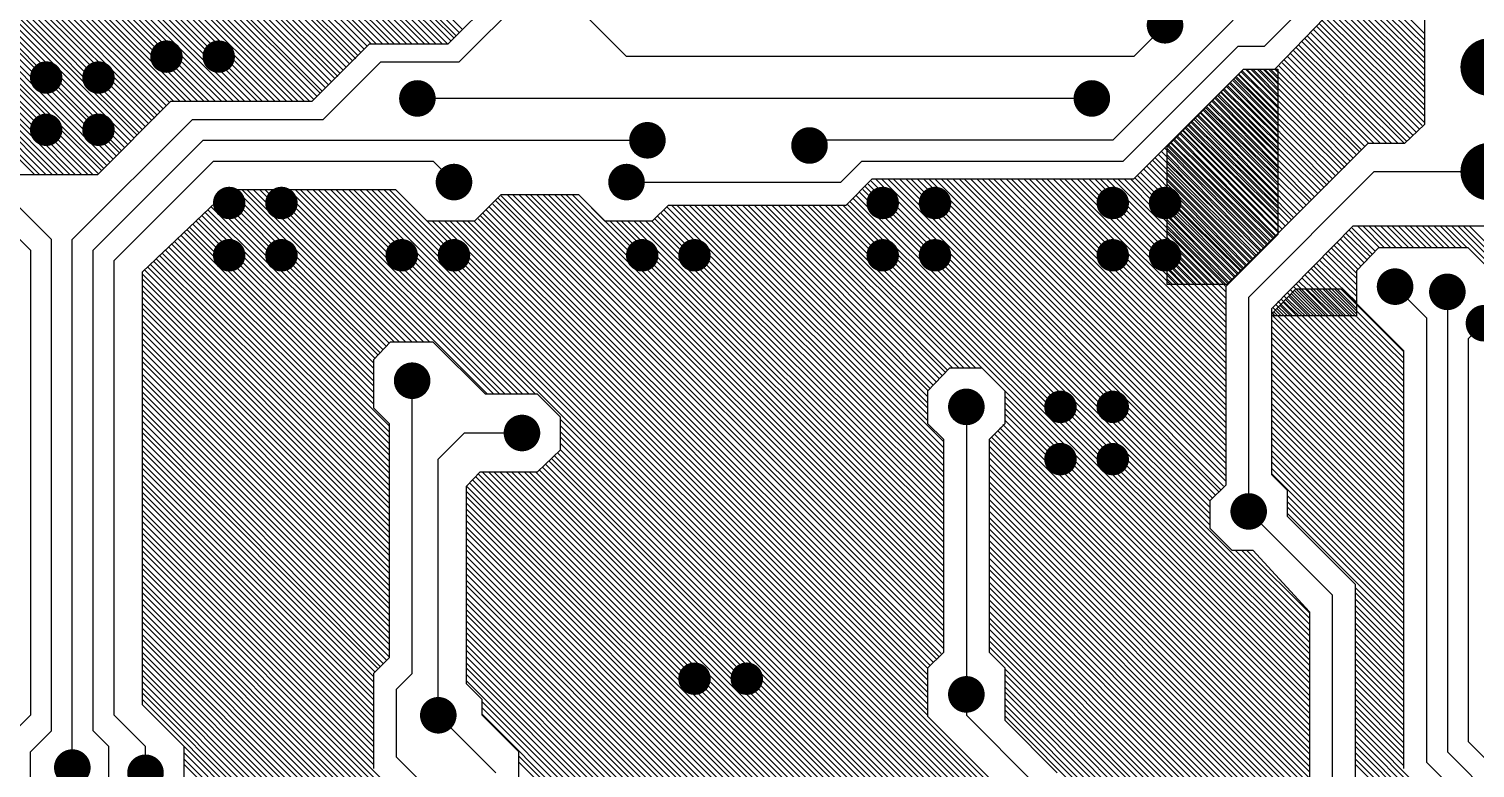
# Model space of a CAD drawing. Extents: x 295 to 953, y 10 to 290.
# Drawn here: x 774.6 to 832.5, y 162.5 to 192.1 of the extents above; entities that cross this region are included whole.
import ezdxf

# ---------------------------------------------------------------- set-up
doc = ezdxf.new("R2010")
doc.units = 0
doc.header["$LTSCALE"] = 5
doc.header["$MEASUREMENT"] = 0
doc.layers.get('0').update_dxf_attribs({"linetype": 'CONTINUOUS', "lineweight": 25})
doc.layers.add('ART02_PHO', color=2, linetype='CONTINUOUS')

msp = doc.modelspace()

# ---------------------------------------------------------------- linework, layer by layer
for points, const_width in [([(820.463, 192.29, -1), (819.729, 192.29, -1)], 0.733), ([(780.397, 191.032, -1), (779.747, 191.032, -1)], 0.65), ([(782.492, 191.032, -1), (781.843, 191.032, -1)], 0.65), ([(833.664, 190.613, -1), (832.512, 190.613, -1)], 1.153), ([(775.577, 190.194, -1), (774.927, 190.194, -1)], 0.65), ([(777.673, 190.194, -1), (777.023, 190.194, -1)], 0.65), ([(790.497, 189.356, -1), (789.764, 189.356, -1)], 0.733), ([(817.529, 189.356, -1), (816.796, 189.356, -1)], 0.733), ([(775.577, 188.099, -1), (774.927, 188.099, -1)], 0.65), ([(777.673, 188.099, -1), (777.023, 188.099, -1)], 0.65), ([(799.717, 187.679, -1), (798.984, 187.679, -1)], 0.733), ([(806.213, 187.47, -1), (805.48, 187.47, -1)], 0.733), ([(833.664, 186.422, -1), (832.512, 186.422, -1)], 1.153), ([(791.964, 186.003, -1), (791.23, 186.003, -1)], 0.733), ([(798.879, 186.003, -1), (798.146, 186.003, -1)], 0.733), ([(782.911, 185.165, -1), (782.262, 185.165, -1)], 0.65), ([(785.007, 185.165, -1), (784.357, 185.165, -1)], 0.65), ([(809.105, 185.165, -1), (808.455, 185.165, -1)], 0.65), ([(811.201, 185.165, -1), (810.551, 185.165, -1)], 0.65), ([(818.325, 185.165, -1), (817.676, 185.165, -1)], 0.65), ([(820.421, 185.165, -1), (819.771, 185.165, -1)], 0.65), ([(782.911, 183.069, -1), (782.262, 183.069, -1)], 0.65), ([(785.007, 183.069, -1), (784.357, 183.069, -1)], 0.65), ([(789.826, 183.069, -1), (789.177, 183.069, -1)], 0.65), ([(791.922, 183.069, -1), (791.272, 183.069, -1)], 0.65), ([(799.466, 183.069, -1), (798.816, 183.069, -1)], 0.65), ([(801.561, 183.069, -1), (800.912, 183.069, -1)], 0.65), ([(809.105, 183.069, -1), (808.455, 183.069, -1)], 0.65), ([(811.201, 183.069, -1), (810.551, 183.069, -1)], 0.65), ([(818.325, 183.069, -1), (817.676, 183.069, -1)], 0.65), ([(820.421, 183.069, -1), (819.771, 183.069, -1)], 0.65), ([(829.683, 181.812, -1), (828.949, 181.812, -1)], 0.733), ([(831.778, 181.603, -1), (831.045, 181.603, -1)], 0.733), ([(833.245, 180.345, -1), (832.512, 180.345, -1)], 0.733), ([(790.287, 178.04, -1), (789.554, 178.04, -1)], 0.733), ([(812.5, 176.992, -1), (811.766, 176.992, -1)], 0.733), ([(816.23, 176.992, -1), (815.58, 176.992, -1)], 0.65), ([(818.325, 176.992, -1), (817.676, 176.992, -1)], 0.65), ([(794.688, 175.945, -1), (793.955, 175.945, -1)], 0.733), ([(816.23, 174.897, -1), (815.58, 174.897, -1)], 0.65), ([(818.325, 174.897, -1), (817.676, 174.897, -1)], 0.65), ([(823.815, 172.801, -1), (823.082, 172.801, -1)], 0.733), ([(801.561, 166.096, -1), (800.912, 166.096, -1)], 0.65), ([(803.657, 166.096, -1), (803.007, 166.096, -1)], 0.65), ([(812.5, 165.467, -1), (811.766, 165.467, -1)], 0.733), ([(791.335, 164.629, -1), (790.602, 164.629, -1)], 0.733), ([(776.667, 162.533, -1), (775.933, 162.533, -1)], 0.733), ([(779.6, 162.324, -1), (778.867, 162.324, -1)], 0.733)]:
    msp.add_lwpolyline(points, format="xyb", close=True, dxfattribs=dict(const_width=const_width))
at = {"layer": 'ART02_PHO', "color": 7}
for p, q in [((774.791, 186.296), (734.306, 226.782)), ((775.001, 186.296), (734.516, 226.782)), ((775.252, 186.296), (734.767, 226.782)), ((788.747, 191.535), (765.739, 214.502)), ((788.999, 191.535), (765.864, 214.628)), ((789.208, 191.535), (765.99, 214.753)), ((789.46, 191.535), (766.158, 214.837)), ((789.711, 191.535), (766.409, 214.837)), ((789.921, 191.535), (766.619, 214.837)), ((790.172, 191.535), (766.87, 214.837)), ((790.424, 191.535), (767.122, 214.837)), ((790.633, 191.535), (767.331, 214.837)), ((790.885, 191.535), (767.541, 214.837)), ((787.993, 191.326), (765.278, 214.041)), ((788.119, 191.451), (765.403, 214.167)), ((788.286, 191.535), (765.487, 214.292)), ((788.496, 191.535), (765.613, 214.418)), ((787.867, 191.2), (765.278, 213.831)), ((787.741, 191.074), (765.278, 213.58)), ((787.658, 190.948), (765.278, 213.328)), ((787.532, 190.865), (765.278, 213.119)), ((787.406, 190.739), (765.278, 212.867)), ((787.28, 190.613), (765.278, 212.616)), ((787.155, 190.487), (765.278, 212.406)), ((787.029, 190.362), (765.278, 212.155)), ((786.945, 190.236), (765.278, 211.903)), ((786.819, 190.152), (765.278, 211.694)), ((786.694, 190.026), (765.278, 211.442)), ((786.568, 189.901), (765.278, 211.233)), ((786.442, 189.775), (765.278, 210.981)), ((786.316, 189.649), (765.278, 210.73)), ((786.233, 189.565), (765.278, 210.52)), ((786.107, 189.44), (765.278, 210.269)), ((785.981, 189.314), (765.278, 210.018)), ((785.814, 189.23), (765.278, 209.808)), ((785.604, 189.23), (765.278, 209.557)), ((785.353, 189.23), (765.278, 209.305)), ((785.143, 189.23), (765.278, 209.096)), ((784.892, 189.23), (765.278, 208.844)), ((775.504, 186.296), (757.65, 204.15)), ((775.713, 186.296), (757.86, 204.15)), ((775.965, 186.296), (758.111, 204.15)), ((799.895, 200.043), (791.346, 191.535)), ((824.077, 191.451), (831.831, 199.205)), ((776.216, 186.296), (764.23, 198.283)), ((776.426, 186.296), (764.439, 198.283)), ((776.677, 186.296), (764.691, 198.283)), ((776.929, 186.296), (764.942, 198.283)), ((777.138, 186.296), (765.152, 198.283)), ((777.348, 186.338), (765.403, 198.283)), ((777.473, 186.464), (765.655, 198.283)), ((777.557, 186.548), (765.864, 198.283)), ((777.683, 186.674), (766.116, 198.283)), ((779.485, 188.476), (769.636, 198.283)), ((779.611, 188.56), (769.762, 198.408)), ((779.695, 188.685), (769.888, 198.534)), ((779.82, 188.811), (770.013, 198.66)), ((779.946, 188.937), (770.181, 198.702)), ((780.072, 189.063), (770.433, 198.702)), ((791.807, 190.823), (799.77, 198.786)), ((778.898, 187.889), (769.05, 197.696)), ((778.982, 187.973), (769.175, 197.822)), ((779.108, 188.099), (769.301, 197.947)), ((779.234, 188.224), (769.385, 198.073)), ((779.359, 188.35), (769.511, 198.199)), ((777.809, 186.799), (767.415, 197.235)), ((777.934, 186.925), (767.625, 197.235)), ((778.06, 187.051), (767.876, 197.235)), ((778.186, 187.177), (768.128, 197.235)), ((778.27, 187.26), (768.337, 197.235)), ((778.395, 187.386), (768.589, 197.235)), ((778.521, 187.512), (768.672, 197.361)), ((778.647, 187.638), (768.798, 197.486)), ((778.773, 187.763), (768.924, 197.57)), ((791.932, 192.122), (787.532, 196.523)), ((784.64, 189.23), (777.851, 196.02)), ((791.136, 191.535), (786.275, 196.397)), ((791.346, 191.535), (786.484, 196.397)), ((791.471, 191.661), (786.736, 196.397)), ((791.597, 191.787), (786.945, 196.397)), ((791.681, 191.87), (787.197, 196.397)), ((791.807, 191.996), (787.448, 196.397)), ((784.431, 189.23), (777.851, 195.81)), ((784.179, 189.23), (777.851, 195.559)), ((824.496, 190.529), (829.148, 195.349)), ((783.928, 189.23), (777.851, 195.307)), ((783.718, 189.23), (777.851, 195.098)), ((783.467, 189.23), (777.851, 194.846)), ((775.462, 183.698), (764.565, 194.595)), ((782.754, 189.23), (777.725, 194.217)), ((783.215, 189.23), (777.851, 194.595)), ((783.006, 189.23), (777.851, 194.385)), ((830.49, 191.703), (828.017, 194.176)), ((830.49, 191.954), (828.143, 194.301)), ((764.146, 193.756), (774.624, 183.279)), ((780.198, 189.188), (775.713, 193.673)), ((780.365, 189.23), (775.923, 193.673)), ((780.617, 189.23), (776.174, 193.673)), ((780.868, 189.23), (776.426, 193.673)), ((781.078, 189.23), (776.635, 193.673)), ((781.329, 189.23), (776.887, 193.673)), ((781.581, 189.23), (777.138, 193.673)), ((781.79, 189.23), (777.264, 193.756)), ((782.042, 189.23), (777.39, 193.882)), ((782.293, 189.23), (777.473, 194.008)), ((782.503, 189.23), (777.599, 194.134)), ((830.49, 190.781), (827.556, 193.673)), ((830.49, 190.99), (827.682, 193.798)), ((830.49, 191.242), (827.765, 193.924)), ((830.49, 191.493), (827.891, 194.05)), ((830.49, 189.607), (826.969, 193.086)), ((830.49, 189.817), (827.095, 193.212)), ((830.49, 190.068), (827.221, 193.337)), ((830.49, 190.278), (827.304, 193.463)), ((830.49, 190.529), (827.43, 193.589)), ((798.512, 191.032), (796.626, 192.918)), ((822.82, 192.499), (818, 187.679)), ((830.49, 188.392), (826.382, 192.499)), ((830.49, 188.643), (826.508, 192.583)), ((830.49, 188.895), (826.634, 192.709)), ((830.49, 189.104), (826.76, 192.834)), ((830.49, 189.356), (826.843, 192.96)), ((830.49, 192.499), (830.49, 188.308)), ((820.096, 192.29), (818.839, 191.032)), ((829.903, 187.763), (825.796, 191.87)), ((830.029, 187.889), (825.921, 191.996)), ((830.154, 188.015), (826.047, 192.122)), ((830.28, 188.141), (826.173, 192.248)), ((830.406, 188.266), (826.257, 192.373)), ((788.202, 191.535), (785.897, 189.23)), ((791.346, 191.535), (788.202, 191.535)), ((818.42, 186.841), (823.03, 191.451)), ((823.03, 191.451), (824.077, 191.451)), ((828.981, 187.554), (825.251, 191.284)), ((829.19, 187.554), (825.335, 191.409)), ((829.442, 187.554), (825.46, 191.493)), ((829.693, 187.554), (825.586, 191.619)), ((829.777, 187.638), (825.712, 191.745)), ((786.358, 188.518), (788.663, 190.823)), ((788.663, 190.823), (791.807, 190.823)), ((818.839, 191.032), (798.512, 191.032)), ((828.101, 187.428), (824.79, 190.781)), ((828.268, 187.554), (824.874, 190.907)), ((828.478, 187.554), (824.999, 191.032)), ((828.729, 187.554), (825.125, 191.158)), ((818.839, 186.129), (823.239, 190.529)), ((820.18, 187.428), (823.239, 190.529)), ((824.622, 188.518), (822.904, 190.194)), ((826.927, 186.255), (822.946, 190.236)), ((824.622, 188.727), (823.03, 190.32)), ((827.053, 186.38), (823.072, 190.32)), ((824.622, 188.979), (823.155, 190.404)), ((827.179, 186.506), (823.197, 190.446)), ((823.239, 190.529), (824.496, 190.529)), ((823.239, 190.529), (824.622, 190.529)), ((824.622, 189.23), (823.323, 190.529)), ((827.304, 186.59), (823.365, 190.529)), ((824.622, 189.44), (823.533, 190.529)), ((827.388, 186.716), (823.616, 190.529)), ((824.622, 189.691), (823.784, 190.529)), ((827.514, 186.841), (823.868, 190.529)), ((824.622, 189.943), (824.035, 190.529)), ((827.64, 186.967), (824.077, 190.529)), ((824.622, 190.152), (824.245, 190.529)), ((827.765, 187.093), (824.329, 190.529)), ((824.622, 190.404), (824.496, 190.529)), ((827.891, 187.218), (824.538, 190.529)), ((824.622, 190.529), (824.622, 183.908)), ((827.975, 187.302), (824.664, 190.655)), ((824.622, 187.302), (822.317, 189.607)), ((826.341, 185.668), (822.359, 189.607)), ((824.622, 187.554), (822.443, 189.691)), ((826.466, 185.794), (822.485, 189.733)), ((824.622, 187.805), (822.569, 189.817)), ((826.592, 185.877), (822.611, 189.859)), ((824.622, 188.015), (822.694, 189.943)), ((826.676, 186.003), (822.736, 189.985)), ((824.622, 188.266), (822.82, 190.068)), ((826.802, 186.129), (822.862, 190.11)), ((780.24, 189.23), (777.306, 186.296)), ((785.897, 189.23), (780.24, 189.23)), ((817.162, 189.356), (790.13, 189.356)), ((824.622, 186.129), (821.73, 188.979)), ((825.754, 185.081), (821.772, 189.021)), ((824.622, 186.38), (821.856, 189.104)), ((825.88, 185.207), (821.898, 189.146)), ((824.622, 186.59), (821.982, 189.23)), ((825.963, 185.291), (822.024, 189.272)), ((824.622, 186.841), (822.108, 189.356)), ((826.089, 185.416), (822.15, 189.398)), ((824.622, 187.093), (822.191, 189.482)), ((826.215, 185.542), (822.233, 189.524)), ((776.3, 183.698), (781.12, 188.518)), ((781.12, 188.518), (786.358, 188.518)), ((824.622, 184.955), (821.144, 188.392)), ((825.167, 184.494), (821.186, 188.434)), ((824.622, 185.165), (821.269, 188.518)), ((825.251, 184.578), (821.311, 188.56)), ((824.622, 185.416), (821.395, 188.643)), ((825.377, 184.704), (821.437, 188.685)), ((825.502, 184.83), (821.521, 188.811)), ((824.622, 185.668), (821.521, 188.769)), ((824.622, 185.877), (821.605, 188.895)), ((825.628, 184.955), (821.647, 188.937)), ((824.538, 183.824), (820.557, 187.805)), ((824.538, 183.866), (820.599, 187.847)), ((824.622, 183.991), (820.683, 187.931)), ((824.664, 183.991), (820.725, 187.973)), ((824.79, 184.117), (820.808, 188.099)), ((824.622, 184.243), (820.808, 188.057)), ((824.622, 184.494), (820.892, 188.182)), ((824.916, 184.243), (820.934, 188.224)), ((824.622, 184.704), (821.018, 188.266)), ((825.041, 184.369), (821.06, 188.308)), ((830.49, 188.308), (829.693, 187.554)), ((777.138, 183.279), (781.539, 187.679)), ((781.539, 187.679), (799.35, 187.679)), ((806.056, 187.679), (805.847, 187.47)), ((818, 187.679), (806.056, 187.679)), ((823.91, 183.237), (819.97, 187.218)), ((824.035, 183.363), (820.096, 187.344)), ((824.161, 183.488), (820.18, 187.47)), ((820.18, 181.896), (820.18, 187.428)), ((824.077, 183.405), (820.18, 187.344)), ((824.203, 183.53), (820.222, 187.512)), ((824.287, 183.614), (820.305, 187.596)), ((824.329, 183.656), (820.347, 187.596)), ((824.413, 183.74), (820.431, 187.679)), ((824.455, 183.782), (820.473, 187.721)), ((828.226, 187.554), (822.569, 181.896)), ((829.693, 187.554), (828.226, 187.554)), ((777.976, 182.86), (781.958, 186.841)), ((781.958, 186.841), (790.759, 186.841)), ((790.759, 186.841), (791.597, 186.003)), ((807.104, 186.003), (807.942, 186.841)), ((807.942, 186.841), (818.42, 186.841)), ((823.449, 182.776), (819.467, 186.757)), ((823.574, 182.902), (819.593, 186.883)), ((823.7, 183.027), (819.719, 186.967)), ((823.826, 183.153), (819.844, 187.093)), ((823.952, 183.279), (820.18, 187.093)), ((823.826, 183.153), (820.18, 186.841)), ((777.306, 186.296), (774.204, 186.296)), ((807.313, 185.081), (808.361, 186.129)), ((808.361, 186.129), (818.839, 186.129)), ((821.898, 172.718), (808.487, 186.129)), ((821.898, 172.969), (808.738, 186.129)), ((821.898, 173.221), (808.99, 186.129)), ((821.982, 173.346), (809.199, 186.129)), ((822.108, 173.472), (809.451, 186.129)), ((822.233, 173.598), (809.702, 186.129)), ((822.317, 173.682), (809.912, 186.129)), ((822.443, 173.807), (810.163, 186.129)), ((822.527, 174.017), (810.415, 186.129)), ((822.527, 174.226), (810.624, 186.129)), ((822.527, 174.478), (810.876, 186.129)), ((822.527, 174.729), (811.127, 186.129)), ((822.527, 174.939), (811.337, 186.129)), ((822.527, 175.19), (811.588, 186.129)), ((822.527, 175.442), (811.84, 186.129)), ((822.527, 175.651), (812.049, 186.129)), ((822.527, 175.903), (812.301, 186.129)), ((822.527, 176.154), (812.552, 186.129)), ((822.527, 176.364), (812.762, 186.129)), ((822.527, 176.615), (813.013, 186.129)), ((822.527, 176.867), (813.223, 186.129)), ((822.527, 177.076), (813.474, 186.129)), ((822.527, 177.328), (813.726, 186.129)), ((822.527, 177.579), (813.935, 186.129)), ((822.527, 177.789), (814.187, 186.129)), ((822.527, 178.04), (814.438, 186.129)), ((822.527, 178.292), (814.648, 186.129)), ((822.527, 178.501), (814.899, 186.129)), ((822.527, 178.753), (815.151, 186.129)), ((822.527, 178.962), (815.36, 186.129)), ((822.527, 179.214), (815.612, 186.129)), ((822.527, 179.465), (815.863, 186.129)), ((822.527, 179.675), (816.073, 186.129)), ((822.527, 179.926), (816.324, 186.129)), ((822.527, 180.178), (816.575, 186.129)), ((822.527, 180.387), (816.785, 186.129)), ((822.527, 180.639), (817.036, 186.129)), ((822.527, 180.89), (817.288, 186.129)), ((822.527, 181.1), (817.498, 186.129)), ((822.527, 181.351), (817.749, 186.129)), ((822.527, 181.603), (818, 186.129)), ((822.527, 181.812), (818.21, 186.129)), ((822.611, 181.938), (818.461, 186.129)), ((822.736, 182.064), (818.713, 186.129)), ((822.862, 182.189), (818.881, 186.171)), ((822.988, 182.315), (819.006, 186.255)), ((823.113, 182.441), (819.132, 186.38)), ((823.197, 182.525), (819.258, 186.506)), ((823.323, 182.65), (819.383, 186.632)), ((823.742, 183.069), (820.18, 186.632)), ((823.616, 182.944), (820.18, 186.38)), ((823.491, 182.818), (820.18, 186.129)), ((823.449, 181.393), (828.478, 186.422)), ((828.478, 186.422), (833.088, 186.422)), ((779.108, 182.399), (782.586, 185.71)), ((788.747, 179.297), (782.461, 185.584)), ((788.873, 179.423), (782.586, 185.71)), ((782.586, 185.71), (789.25, 185.71)), ((788.999, 179.549), (782.838, 185.71)), ((789.208, 179.591), (783.089, 185.71)), ((789.418, 179.591), (783.299, 185.71)), ((789.669, 179.591), (783.55, 185.71)), ((789.921, 179.591), (783.802, 185.71)), ((790.13, 179.591), (784.011, 185.71)), ((790.382, 179.591), (784.263, 185.71)), ((790.633, 179.591), (784.514, 185.71)), ((792.938, 177.495), (784.724, 185.71)), ((793.19, 177.495), (784.975, 185.71)), ((793.441, 177.495), (785.227, 185.71)), ((793.651, 177.495), (785.436, 185.71)), ((793.902, 177.495), (785.688, 185.71)), ((794.154, 177.495), (785.939, 185.71)), ((794.363, 177.495), (786.149, 185.71)), ((794.615, 177.495), (786.4, 185.71)), ((794.866, 177.495), (786.652, 185.71)), ((813.935, 158.636), (786.861, 185.71)), ((813.935, 158.887), (787.113, 185.71)), ((813.935, 159.139), (787.364, 185.71)), ((813.935, 159.348), (787.574, 185.71)), ((813.935, 159.6), (787.825, 185.71)), ((813.935, 159.851), (788.077, 185.71)), ((813.935, 160.061), (788.286, 185.71)), ((813.935, 160.312), (788.538, 185.71)), ((813.935, 160.564), (788.789, 185.71)), ((813.935, 160.773), (788.999, 185.71)), ((789.25, 185.71), (790.507, 184.452)), ((792.435, 184.452), (793.483, 185.5)), ((793.483, 185.5), (796.584, 185.5)), ((811.211, 168.024), (793.735, 185.5)), ((811.211, 168.233), (793.944, 185.5)), ((811.211, 168.485), (794.196, 185.5)), ((811.211, 168.736), (794.447, 185.5)), ((811.211, 168.946), (794.657, 185.5)), ((811.211, 169.197), (794.908, 185.5)), ((811.211, 169.449), (795.159, 185.5)), ((811.211, 169.658), (795.369, 185.5)), ((811.211, 169.91), (795.62, 185.5)), ((811.211, 170.161), (795.872, 185.5)), ((811.211, 170.371), (796.081, 185.5)), ((811.211, 170.622), (796.333, 185.5)), ((811.211, 170.874), (796.584, 185.5)), ((796.584, 185.5), (797.632, 184.452)), ((798.512, 186.003), (807.104, 186.003)), ((825.88, 167.563), (807.858, 185.584)), ((825.88, 167.814), (807.984, 185.71)), ((825.88, 168.024), (808.068, 185.835)), ((821.898, 172.257), (808.193, 185.919)), ((821.898, 172.508), (808.319, 186.045)), ((823.365, 182.692), (820.18, 185.919)), ((823.239, 182.566), (820.18, 185.668)), ((788.37, 178.543), (781.874, 184.997)), ((788.37, 178.753), (782, 185.123)), ((788.412, 178.962), (782.125, 185.249)), ((788.538, 179.088), (782.251, 185.333)), ((788.622, 179.172), (782.377, 185.458)), ((811.043, 166.976), (793.022, 184.997)), ((811.127, 167.102), (793.148, 185.123)), ((811.211, 167.311), (793.274, 185.249)), ((811.211, 167.521), (793.357, 185.374)), ((811.211, 167.772), (793.483, 185.458)), ((799.56, 184.452), (800.189, 185.081)), ((811.211, 173.933), (800.147, 184.997)), ((800.189, 185.081), (807.313, 185.081)), ((811.211, 174.184), (800.314, 185.081)), ((811.211, 174.394), (800.524, 185.081)), ((811.211, 174.645), (800.775, 185.081)), ((811.211, 174.897), (801.027, 185.081)), ((811.211, 175.106), (801.236, 185.081)), ((811.211, 175.358), (801.488, 185.081)), ((811.211, 175.609), (801.739, 185.081)), ((810.582, 176.448), (801.949, 185.081)), ((810.582, 176.699), (802.2, 185.081)), ((810.582, 176.951), (802.452, 185.081)), ((810.582, 177.16), (802.661, 185.081)), ((810.582, 177.412), (802.913, 185.081)), ((810.582, 177.663), (803.164, 185.081)), ((810.666, 177.747), (803.374, 185.081)), ((810.792, 177.873), (803.625, 185.081)), ((810.918, 177.998), (803.877, 185.081)), ((811.043, 178.124), (804.086, 185.081)), ((811.169, 178.25), (804.338, 185.081)), ((811.295, 178.375), (804.589, 185.081)), ((811.379, 178.459), (804.799, 185.081)), ((811.588, 178.543), (805.05, 185.081)), ((811.84, 178.543), (805.302, 185.081)), ((812.049, 178.543), (805.511, 185.081)), ((812.301, 178.543), (805.763, 185.081)), ((812.51, 178.543), (805.972, 185.081)), ((812.762, 178.543), (806.224, 185.081)), ((825.88, 165.677), (806.475, 185.081)), ((825.88, 165.928), (806.685, 185.081)), ((825.88, 166.138), (806.936, 185.081)), ((825.88, 166.389), (807.188, 185.081)), ((825.88, 166.641), (807.355, 185.123)), ((825.88, 166.85), (807.481, 185.207)), ((825.88, 167.102), (807.607, 185.333)), ((825.88, 167.311), (807.732, 185.458)), ((823.155, 182.441), (820.18, 185.416)), ((823.03, 182.357), (820.18, 185.207)), ((822.904, 182.231), (820.18, 184.955)), ((788.37, 177.118), (781.12, 184.327)), ((788.37, 177.328), (781.245, 184.452)), ((788.37, 177.579), (781.371, 184.536)), ((788.37, 177.831), (781.497, 184.662)), ((788.37, 178.04), (781.623, 184.788)), ((788.37, 178.292), (781.748, 184.872)), ((813.935, 161.025), (790.507, 184.452)), ((790.507, 184.452), (792.435, 184.452)), ((810.582, 164.629), (790.717, 184.452)), ((810.582, 164.839), (790.968, 184.452)), ((810.582, 165.09), (791.22, 184.452)), ((810.582, 165.341), (791.429, 184.452)), ((810.582, 165.551), (791.681, 184.452)), ((810.582, 165.802), (791.932, 184.452)), ((810.582, 166.054), (792.142, 184.452)), ((810.582, 166.263), (792.393, 184.452)), ((810.582, 166.515), (792.561, 184.536)), ((810.666, 166.641), (792.645, 184.662)), ((810.792, 166.766), (792.771, 184.746)), ((810.918, 166.892), (792.896, 184.872)), ((797.632, 184.452), (799.56, 184.452)), ((811.211, 171.083), (797.842, 184.452)), ((811.211, 171.335), (798.093, 184.452)), ((811.211, 171.586), (798.303, 184.452)), ((811.211, 171.796), (798.554, 184.452)), ((811.211, 172.047), (798.806, 184.452)), ((811.211, 172.299), (799.015, 184.452)), ((811.211, 172.508), (799.267, 184.452)), ((811.211, 172.76), (799.518, 184.452)), ((811.211, 173.011), (799.644, 184.536)), ((811.211, 173.221), (799.77, 184.62)), ((811.211, 173.472), (799.895, 184.746)), ((811.211, 173.723), (800.021, 184.872)), ((822.778, 182.105), (820.18, 184.704)), ((822.652, 181.98), (820.18, 184.494)), ((788.999, 175.274), (780.533, 183.74)), ((788.999, 175.526), (780.659, 183.866)), ((788.999, 175.777), (780.784, 183.991)), ((788.999, 175.987), (780.91, 184.075)), ((788.999, 176.238), (780.994, 184.201)), ((822.527, 181.896), (820.18, 184.243)), ((822.275, 181.896), (820.18, 184.033)), ((822.066, 181.896), (820.18, 183.782)), ((824.622, 183.908), (822.527, 181.812)), ((824.371, 180.932), (827.64, 184.243)), ((828.185, 182.902), (827.263, 183.824)), ((828.31, 183.027), (827.346, 183.95)), ((828.394, 183.111), (827.472, 184.075)), ((828.52, 183.237), (827.598, 184.159)), ((827.64, 184.243), (839.165, 184.243)), ((828.687, 183.363), (827.807, 184.243)), ((828.897, 183.363), (828.017, 184.243)), ((829.148, 183.363), (828.268, 184.243)), ((829.358, 183.363), (828.478, 184.243)), ((829.609, 183.363), (828.729, 184.243)), ((829.861, 183.363), (828.981, 184.243)), ((830.071, 183.363), (829.19, 184.243)), ((830.322, 183.363), (829.442, 184.243)), ((830.573, 183.363), (829.693, 184.243)), ((830.783, 183.363), (829.903, 184.243)), ((831.034, 183.363), (830.154, 184.243)), ((831.286, 183.363), (830.406, 184.243)), ((831.495, 183.363), (830.615, 184.243)), ((831.747, 183.363), (830.867, 184.243)), ((831.998, 183.363), (831.118, 184.243)), ((832.208, 183.363), (831.328, 184.243)), ((840.632, 175.19), (831.579, 184.243)), ((840.883, 175.19), (831.831, 184.243)), ((841.093, 175.19), (832.04, 184.243)), ((841.344, 175.19), (832.292, 184.243)), ((774.624, 183.279), (774.624, 164.629)), ((775.462, 164), (775.462, 183.698)), ((776.3, 162.533), (776.3, 183.698)), ((777.138, 164), (777.138, 183.279)), ((788.999, 174.352), (780.03, 183.279)), ((788.999, 174.562), (780.156, 183.405)), ((788.999, 174.813), (780.281, 183.53)), ((788.999, 175.065), (780.407, 183.614)), ((821.814, 181.896), (820.18, 183.53)), ((821.563, 181.896), (820.18, 183.321)), ((827.765, 182.147), (826.634, 183.237)), ((827.765, 182.357), (826.76, 183.363)), ((827.807, 182.525), (826.885, 183.447)), ((827.933, 182.65), (827.011, 183.572)), ((828.059, 182.776), (827.137, 183.698)), ((828.646, 183.363), (827.765, 182.441)), ((832.25, 183.363), (828.646, 183.363)), ((836.106, 179.507), (832.25, 183.363)), ((777.976, 164.629), (777.976, 182.86)), ((788.999, 172.927), (779.317, 182.608)), ((788.999, 173.137), (779.443, 182.692)), ((788.999, 173.388), (779.569, 182.818)), ((788.999, 173.64), (779.653, 182.944)), ((788.999, 173.849), (779.779, 183.069)), ((788.999, 174.101), (779.904, 183.153)), ((821.353, 181.896), (820.18, 183.069)), ((821.102, 181.896), (820.18, 182.818)), ((820.85, 181.896), (820.18, 182.608)), ((827.765, 180.932), (826.047, 182.65)), ((827.765, 181.183), (826.173, 182.734)), ((827.765, 181.435), (826.299, 182.86)), ((827.765, 181.644), (826.424, 182.986)), ((827.765, 181.896), (826.55, 183.111)), ((779.108, 165.048), (779.108, 182.399)), ((788.999, 172.424), (779.108, 182.315)), ((788.999, 172.215), (779.108, 182.105)), ((788.999, 172.676), (779.192, 182.483)), ((820.641, 181.896), (820.18, 182.357)), ((820.389, 181.896), (820.18, 182.105)), ((826.885, 180.639), (825.46, 182.022)), ((827.137, 180.639), (825.586, 182.147)), ((827.346, 180.639), (825.712, 182.273)), ((827.598, 180.639), (825.838, 182.399)), ((827.765, 180.722), (825.963, 182.525)), ((827.765, 182.441), (827.765, 180.639)), ((788.999, 171.963), (779.108, 181.854)), ((788.999, 171.754), (779.108, 181.644)), ((822.569, 181.896), (820.18, 181.896)), ((822.527, 181.812), (822.527, 173.849)), ((824.371, 180.722), (825.335, 181.728)), ((825.712, 180.639), (824.874, 181.435)), ((825.921, 180.639), (824.999, 181.561)), ((829.651, 176.825), (825.041, 181.435)), ((826.173, 180.639), (825.125, 181.686)), ((829.651, 177.076), (825.167, 181.519)), ((826.424, 180.639), (825.251, 181.812)), ((829.651, 177.328), (825.293, 181.644)), ((826.634, 180.639), (825.335, 181.938)), ((825.335, 181.728), (827.179, 181.728)), ((829.651, 177.537), (825.46, 181.728)), ((829.651, 177.789), (825.712, 181.728)), ((829.651, 178.04), (825.921, 181.728)), ((829.651, 178.25), (826.173, 181.728)), ((829.651, 178.501), (826.424, 181.728)), ((829.651, 178.753), (826.634, 181.728)), ((829.651, 178.962), (826.885, 181.728)), ((829.651, 179.214), (827.137, 181.728)), ((827.179, 181.728), (829.651, 179.256)), ((829.316, 181.812), (830.573, 180.555)), ((831.412, 181.603), (831.412, 163.162)), ((788.999, 171.502), (779.108, 181.393)), ((788.999, 171.251), (779.108, 181.142)), ((788.999, 171.041), (779.108, 180.932)), ((823.449, 172.801), (823.449, 181.393)), ((824.371, 180.639), (824.371, 180.932)), ((824.748, 180.639), (824.413, 180.974)), ((824.999, 180.639), (824.538, 181.1)), ((829.651, 175.903), (824.58, 180.932)), ((825.209, 180.639), (824.622, 181.225)), ((829.651, 176.112), (824.706, 181.058)), ((825.46, 180.639), (824.748, 181.309)), ((829.651, 176.364), (824.832, 181.183)), ((829.651, 176.615), (824.916, 181.309)), ((788.999, 170.79), (779.108, 180.681)), ((788.999, 170.538), (779.108, 180.429)), ((824.496, 180.639), (824.371, 180.806)), ((824.371, 174.268), (824.371, 180.722)), ((829.651, 175.4), (824.371, 180.681)), ((827.765, 180.639), (824.371, 180.639)), ((829.651, 175.19), (824.371, 180.471)), ((829.651, 175.651), (824.455, 180.806)), ((830.573, 180.555), (830.573, 162.743)), ((832.878, 180.345), (832.25, 179.717)), ((788.999, 170.329), (779.108, 180.22)), ((788.999, 170.077), (779.108, 179.968)), ((788.999, 169.826), (779.108, 179.717)), ((829.651, 174.939), (824.371, 180.22)), ((829.651, 174.687), (824.371, 179.968)), ((829.651, 174.478), (824.371, 179.759)), ((832.25, 179.717), (832.25, 163.581)), ((788.999, 169.616), (779.108, 179.507)), ((788.999, 169.365), (779.108, 179.256)), ((789.041, 179.591), (788.37, 178.878)), ((790.759, 179.591), (789.041, 179.591)), ((792.854, 177.495), (790.759, 179.591)), ((829.651, 174.226), (824.371, 179.507)), ((829.651, 173.975), (824.371, 179.256)), ((829.651, 179.256), (829.651, 162.492)), ((788.999, 169.113), (779.108, 179.004)), ((788.999, 168.904), (779.108, 178.795)), ((788.999, 168.652), (779.108, 178.543)), ((788.37, 178.878), (788.37, 176.951)), ((811.462, 178.543), (810.582, 177.621)), ((812.762, 178.543), (811.462, 178.543)), ((813.684, 177.621), (812.762, 178.543)), ((829.651, 173.765), (824.371, 179.046)), ((829.651, 173.514), (824.371, 178.795)), ((829.651, 173.262), (824.371, 178.543)), ((788.999, 168.401), (779.108, 178.292)), ((788.999, 168.191), (779.108, 178.082)), ((789.921, 166.305), (789.921, 178.04)), ((829.651, 173.053), (824.371, 178.334)), ((829.651, 172.801), (824.371, 178.082)), ((788.999, 167.94), (779.108, 177.831)), ((788.999, 167.688), (779.108, 177.579)), ((788.999, 167.479), (779.108, 177.37)), ((794.95, 177.495), (792.854, 177.495)), ((795.872, 176.573), (794.95, 177.495)), ((810.582, 177.621), (810.582, 176.322)), ((825.88, 165.425), (813.684, 177.621)), ((813.684, 176.322), (813.684, 177.621)), ((825.88, 165.216), (813.684, 177.412)), ((829.651, 172.55), (824.371, 177.831)), ((829.651, 172.34), (824.371, 177.621)), ((829.651, 172.089), (824.371, 177.37)), ((788.999, 167.227), (779.108, 177.118)), ((788.999, 166.976), (779.108, 176.867)), ((788.37, 176.951), (788.999, 176.322)), ((812.133, 176.992), (812.133, 165.467)), ((825.88, 164.964), (813.684, 177.16)), ((825.88, 164.713), (813.684, 176.909)), ((829.651, 171.838), (824.371, 177.118)), ((829.651, 171.628), (824.371, 176.909)), ((788.873, 166.85), (779.108, 176.657)), ((788.747, 166.724), (779.108, 176.406)), ((788.999, 176.322), (788.999, 166.934)), ((795.872, 175.274), (795.872, 176.573)), ((813.935, 158.426), (795.872, 176.49)), ((813.935, 158.175), (795.872, 176.238)), ((810.582, 176.322), (811.211, 175.693)), ((813.055, 175.693), (813.684, 176.322)), ((825.88, 164), (813.6, 176.28)), ((825.88, 164.503), (813.684, 176.699)), ((825.88, 164.252), (813.684, 176.448)), ((829.651, 171.377), (824.371, 176.657)), ((829.651, 171.167), (824.371, 176.448)), ((788.622, 166.599), (779.108, 176.154)), ((788.538, 166.515), (779.108, 175.945)), ((788.412, 166.389), (779.108, 175.693)), ((790.968, 174.897), (792.016, 175.945)), ((792.016, 175.945), (794.321, 175.945)), ((813.935, 157.923), (795.872, 175.987)), ((813.935, 157.714), (795.872, 175.777)), ((811.211, 175.693), (811.211, 167.144)), ((813.055, 167.144), (813.055, 175.693)), ((825.88, 162.827), (813.055, 175.651)), ((825.88, 163.078), (813.139, 175.777)), ((825.88, 163.288), (813.265, 175.903)), ((825.88, 163.539), (813.39, 176.029)), ((825.88, 163.791), (813.474, 176.154)), ((829.651, 170.915), (824.371, 176.196)), ((829.651, 170.664), (824.371, 175.945)), ((829.651, 170.454), (824.371, 175.735)), ((788.37, 166.18), (779.108, 175.442)), ((788.37, 165.97), (779.108, 175.232)), ((794.95, 174.394), (795.872, 175.274)), ((813.935, 157.001), (795.746, 175.148)), ((813.935, 157.462), (795.872, 175.526)), ((813.935, 157.211), (795.872, 175.274)), ((825.88, 162.575), (813.055, 175.4)), ((825.88, 162.366), (813.055, 175.19)), ((829.651, 170.203), (824.371, 175.484)), ((829.651, 169.952), (824.371, 175.232)), ((788.37, 165.719), (779.108, 174.981)), ((788.37, 165.467), (779.108, 174.729)), ((788.37, 165.258), (779.108, 174.52)), ((790.968, 164.629), (790.968, 174.897)), ((813.935, 155.786), (795.159, 174.562)), ((813.935, 156.037), (795.285, 174.687)), ((813.935, 156.289), (795.411, 174.813)), ((813.935, 156.498), (795.495, 174.939)), ((813.935, 156.75), (795.62, 175.023)), ((825.88, 162.114), (813.055, 174.939)), ((825.88, 161.863), (813.055, 174.687)), ((825.88, 161.653), (813.055, 174.478)), ((829.651, 169.742), (824.371, 175.023)), ((829.651, 169.491), (824.371, 174.771)), ((829.651, 169.239), (824.371, 174.52)), ((788.37, 165.006), (779.108, 174.268)), ((788.37, 164.755), (779.108, 174.017)), ((792.1, 173.807), (792.645, 174.394)), ((813.935, 152.266), (792.226, 173.933)), ((813.935, 152.475), (792.352, 174.059)), ((813.935, 152.727), (792.477, 174.184)), ((813.935, 152.978), (792.561, 174.31)), ((792.645, 174.394), (794.95, 174.394)), ((813.935, 153.188), (792.729, 174.394)), ((813.935, 153.439), (792.98, 174.394)), ((813.935, 153.69), (793.19, 174.394)), ((813.935, 153.9), (793.441, 174.394)), ((813.935, 154.151), (793.693, 174.394)), ((813.935, 154.403), (793.902, 174.394)), ((813.935, 154.613), (794.154, 174.394)), ((813.935, 154.864), (794.405, 174.394)), ((813.935, 155.074), (794.615, 174.394)), ((813.935, 155.325), (794.866, 174.394)), ((813.935, 155.576), (795.034, 174.436)), ((825.88, 161.402), (813.055, 174.226)), ((825.88, 161.15), (813.055, 173.975)), ((829.651, 169.03), (824.371, 174.31)), ((824.999, 173.64), (824.371, 174.268)), ((788.37, 164.545), (779.108, 173.807)), ((788.37, 164.294), (779.108, 173.556)), ((788.37, 164.084), (779.108, 173.346)), ((813.935, 152.014), (792.1, 173.807)), ((792.1, 165.886), (792.1, 173.807)), ((813.935, 151.763), (792.1, 173.598)), ((813.935, 151.553), (792.1, 173.388)), ((825.88, 160.941), (813.055, 173.765)), ((825.88, 160.689), (813.055, 173.514)), ((822.527, 173.849), (821.898, 173.221)), ((824.999, 172.592), (824.999, 173.64)), ((829.651, 168.778), (824.999, 173.43)), ((788.37, 163.833), (779.108, 173.095)), ((788.37, 163.581), (779.108, 172.843)), ((813.935, 151.302), (792.1, 173.137)), ((813.935, 151.05), (792.1, 172.885)), ((825.88, 160.438), (813.055, 173.262)), ((825.88, 160.228), (813.055, 173.053)), ((825.88, 159.977), (813.055, 172.801)), ((821.898, 173.221), (821.898, 172.131)), ((826.802, 169.449), (823.449, 172.801)), ((829.651, 168.527), (824.999, 173.179)), ((829.651, 168.317), (824.999, 172.969)), ((788.37, 163.372), (779.108, 172.634)), ((788.37, 163.12), (779.108, 172.382)), ((813.935, 150.841), (792.1, 172.676)), ((813.935, 150.589), (792.1, 172.424)), ((813.935, 150.338), (792.1, 172.173)), ((825.88, 159.726), (813.055, 172.55)), ((825.88, 159.516), (813.055, 172.34)), ((829.651, 168.066), (824.999, 172.718)), ((827.724, 169.868), (824.999, 172.592)), ((788.37, 162.869), (779.108, 172.131)), ((788.37, 162.659), (779.108, 171.921)), ((790.046, 160.731), (779.108, 171.67)), ((813.935, 150.128), (792.1, 171.963)), ((813.935, 149.877), (792.1, 171.712)), ((825.88, 159.265), (813.055, 172.089)), ((825.88, 159.055), (813.055, 171.879)), ((825.88, 158.804), (813.055, 171.628)), ((821.898, 172.131), (822.778, 171.251)), ((790.046, 160.48), (779.108, 171.418)), ((790.046, 160.27), (779.108, 171.209)), ((813.935, 149.625), (792.1, 171.46)), ((813.935, 149.416), (792.1, 171.251)), ((813.935, 149.164), (792.1, 170.999)), ((825.88, 158.552), (813.055, 171.377)), ((825.88, 158.342), (813.055, 171.167)), ((822.778, 171.251), (823.616, 171.251)), ((825.88, 168.275), (822.904, 171.251)), ((825.88, 168.527), (823.155, 171.251)), ((825.88, 168.736), (823.365, 171.251)), ((823.616, 171.251), (825.88, 168.778)), ((790.046, 160.019), (779.108, 170.957)), ((792.352, 157.462), (779.108, 170.706)), ((792.352, 157.253), (779.108, 170.496)), ((813.935, 148.913), (792.1, 170.748)), ((813.935, 148.703), (792.1, 170.538)), ((825.88, 158.091), (813.055, 170.915)), ((825.88, 157.84), (813.055, 170.664)), ((825.88, 157.63), (813.055, 170.454)), ((792.352, 157.001), (779.108, 170.245)), ((792.352, 156.75), (779.108, 169.993)), ((813.935, 148.452), (792.1, 170.287)), ((813.935, 148.2), (792.1, 170.035)), ((825.88, 157.379), (813.055, 170.203)), ((825.88, 157.127), (813.055, 169.952)), ((827.724, 154.99), (827.724, 169.868)), ((792.352, 156.54), (779.108, 169.784)), ((792.352, 156.289), (779.108, 169.532)), ((792.352, 156.037), (779.108, 169.281)), ((813.935, 147.991), (792.1, 169.826)), ((813.935, 147.739), (792.1, 169.574)), ((813.935, 147.488), (792.1, 169.323)), ((825.88, 156.918), (813.055, 169.742)), ((825.88, 156.666), (813.055, 169.491)), ((826.802, 153.732), (826.802, 169.449)), ((829.651, 167.814), (827.724, 169.742)), ((829.651, 167.605), (827.724, 169.532)), ((829.651, 167.353), (827.724, 169.281)), ((792.352, 155.828), (779.108, 169.071)), ((792.352, 155.576), (779.108, 168.82)), ((813.935, 147.278), (792.1, 169.113)), ((813.935, 147.027), (792.1, 168.862)), ((825.88, 156.415), (813.055, 169.239)), ((825.88, 156.205), (813.055, 169.03)), ((825.88, 155.954), (813.055, 168.778)), ((825.88, 168.778), (825.88, 154.99)), ((829.651, 167.102), (827.724, 169.03)), ((829.651, 166.892), (827.724, 168.82)), ((797.381, 150.296), (779.108, 168.569)), ((797.381, 150.086), (779.108, 168.359)), ((797.381, 149.835), (779.108, 168.108)), ((813.935, 146.817), (792.1, 168.652)), ((813.935, 146.566), (792.1, 168.401)), ((813.935, 146.314), (792.1, 168.149)), ((825.88, 155.702), (813.055, 168.527)), ((825.88, 155.493), (813.055, 168.317)), ((829.651, 166.641), (827.724, 168.569)), ((829.651, 166.389), (827.724, 168.317)), ((829.651, 166.18), (827.724, 168.108)), ((804.463, 142.501), (779.108, 167.856)), ((804.254, 142.501), (779.108, 167.647)), ((855.217, 104.782), (792.1, 167.94)), ((855.007, 104.782), (792.1, 167.688)), ((825.88, 155.241), (813.055, 168.066)), ((825.838, 154.99), (813.055, 167.814)), ((825.754, 154.906), (813.055, 167.605)), ((829.651, 165.928), (827.724, 167.856)), ((829.651, 165.677), (827.724, 167.605)), ((804.002, 142.501), (779.108, 167.395)), ((803.751, 142.501), (779.108, 167.144)), ((803.541, 142.501), (779.108, 166.934)), ((788.999, 166.934), (788.37, 166.305)), ((854.755, 104.782), (792.1, 167.437)), ((854.504, 104.782), (792.1, 167.227)), ((854.294, 104.782), (792.1, 166.976)), ((811.211, 167.144), (810.582, 166.515)), ((825.628, 154.78), (813.055, 167.353)), ((813.684, 166.515), (813.055, 167.144)), ((829.651, 165.467), (827.724, 167.395)), ((829.651, 165.216), (827.724, 167.144)), ((803.29, 142.501), (779.108, 166.683)), ((803.039, 142.501), (779.108, 166.431)), ((854.043, 104.782), (792.1, 166.724)), ((853.792, 104.782), (792.1, 166.515)), ((810.582, 166.515), (810.582, 164.587)), ((813.684, 164.419), (813.684, 166.515)), ((825.502, 154.654), (813.684, 166.473)), ((829.651, 164.964), (827.724, 166.892)), ((829.651, 164.755), (827.724, 166.683)), ((829.651, 164.503), (827.724, 166.431)), ((802.829, 142.501), (779.108, 166.222)), ((802.578, 142.501), (779.108, 165.97)), ((788.37, 166.305), (788.37, 162.492)), ((789.292, 165.677), (789.921, 166.305)), ((853.582, 104.782), (792.1, 166.263)), ((853.456, 104.656), (792.1, 166.012)), ((792.729, 165.258), (792.1, 165.886)), ((825.377, 154.529), (813.684, 166.263)), ((825.251, 154.403), (813.684, 166.012)), ((829.651, 164.252), (827.724, 166.18)), ((829.651, 164.042), (827.724, 165.97)), ((802.326, 142.501), (779.108, 165.719)), ((802.117, 142.501), (779.108, 165.509)), ((801.865, 142.501), (779.108, 165.258)), ((789.292, 162.953), (789.292, 165.677)), ((792.729, 164.629), (792.729, 165.258)), ((812.133, 165.467), (812.133, 164.629)), ((825.251, 154.193), (813.684, 165.761)), ((825.251, 153.984), (813.684, 165.551)), ((825.251, 153.732), (813.684, 165.3)), ((829.651, 163.791), (827.724, 165.719)), ((829.651, 163.539), (827.724, 165.467)), ((829.651, 163.33), (827.724, 165.258)), ((774.624, 164.629), (773.785, 163.791)), ((779.234, 163.372), (777.976, 164.629)), ((780.784, 163.372), (779.108, 165.048)), ((790.968, 164.629), (793.274, 162.324)), ((853.331, 104.53), (792.729, 165.174)), ((853.205, 104.404), (792.729, 164.922)), ((853.079, 104.279), (792.729, 164.671)), ((794.196, 163.162), (792.729, 164.629)), ((812.133, 164.629), (814.857, 161.905)), ((825.251, 153.481), (813.684, 165.048)), ((831.956, 146.566), (813.684, 164.839)), ((829.651, 163.078), (827.724, 165.006)), ((829.651, 162.869), (827.724, 164.797)), ((810.582, 164.587), (813.935, 161.234)), ((831.956, 146.314), (813.684, 164.587)), ((815.779, 162.324), (813.684, 164.419)), ((829.651, 162.617), (827.724, 164.545)), ((830.867, 161.15), (827.724, 164.294)), ((831.956, 159.851), (827.724, 164.084)), ((774.624, 163.162), (775.462, 164)), ((777.767, 163.372), (777.138, 164)), ((831.956, 159.6), (827.724, 163.833)), ((831.956, 159.348), (827.724, 163.581)), ((832.25, 163.581), (834.555, 161.276)), ((774.624, 161.067), (774.624, 163.162)), ((777.767, 160.857), (777.767, 163.372)), ((779.234, 162.324), (779.234, 163.372)), ((801.614, 142.501), (780.784, 163.372)), ((780.784, 142.501), (780.784, 163.372)), ((801.404, 142.501), (780.784, 163.12)), ((791.597, 160.648), (789.292, 162.953)), ((794.196, 156.457), (794.196, 163.162)), ((852.995, 104.195), (794.196, 162.995)), ((831.956, 159.139), (827.724, 163.372)), ((831.956, 158.887), (827.724, 163.12)), ((831.412, 163.162), (833.717, 160.857)), ((801.153, 142.501), (780.784, 162.869)), ((800.901, 142.501), (780.784, 162.659)), ((852.87, 104.069), (794.196, 162.743)), ((831.956, 158.636), (827.724, 162.869)), ((831.956, 158.426), (827.724, 162.659)), ((830.573, 162.743), (832.878, 160.438))]:
    msp.add_line(p, q, dxfattribs=at)

doc.saveas('drawing.dxf')
